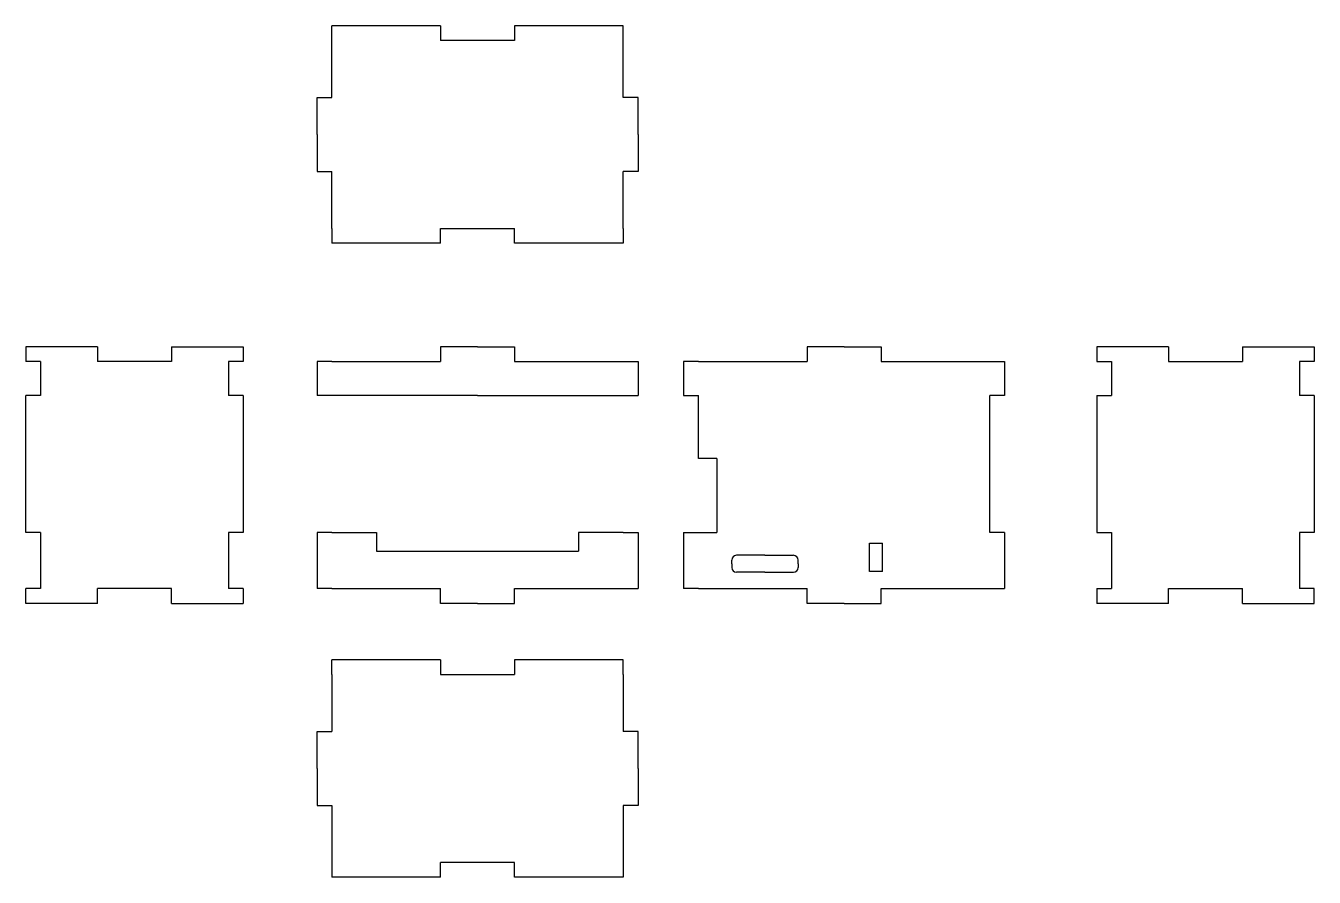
# Model space of a CAD drawing. Header units: millimetres. Extents: x 21 to 196, y 12 to 127.
import ezdxf

# ---------------------------------------------------------------- set-up
doc = ezdxf.new("R2010")
doc.units = ezdxf.units.MM

msp = doc.modelspace()

# ---------------------------------------------------------------- linework, layer by layer
for p, q in [((77.37, 126.86), (62.67, 126.86)), ((62.67, 124.86), (62.67, 126.86)), ((77.37, 126.86), (77.37, 124.86)), ((87.37, 126.86), (87.37, 124.86)), ((102.07, 126.86), (87.37, 126.86)), ((102.07, 124.86), (102.07, 126.86)), ((62.67, 117.16), (62.67, 124.86)), ((87.37, 124.86), (77.37, 124.86)), ((102.07, 117.16), (102.07, 124.86)), ((60.67, 112.16), (60.67, 117.16)), ((60.67, 117.16), (62.67, 117.16)), ((104.07, 117.16), (102.07, 117.16)), ((104.07, 112.16), (104.07, 117.16)), ((60.67, 112.16), (60.67, 107.16)), ((104.07, 112.16), (104.07, 107.16)), ((60.67, 107.16), (62.67, 107.16)), ((62.67, 99.46), (62.67, 107.16)), ((102.07, 99.46), (102.07, 107.16)), ((104.07, 107.16), (102.07, 107.16)), ((62.67, 99.46), (62.67, 97.46)), ((77.37, 99.46), (87.37, 99.46)), ((77.37, 97.46), (77.37, 99.46)), ((87.37, 97.46), (87.37, 99.46)), ((102.07, 99.46), (102.07, 97.46)), ((77.37, 97.46), (62.67, 97.46)), ((102.07, 97.46), (87.37, 97.46)), ((23.27, 83.46), (21.27, 83.46)), ((21.27, 83.46), (21.27, 81.46)), ((30.97, 83.46), (23.27, 83.46)), ((30.97, 83.46), (30.97, 81.46)), ((40.97, 83.46), (40.97, 81.46)), ((40.97, 83.46), (48.67, 83.46)), ((48.67, 83.46), (50.67, 83.46)), ((50.67, 83.46), (50.67, 81.46)), ((82.37, 83.46), (77.37, 83.46)), ((77.37, 83.46), (77.37, 81.46)), ((82.37, 83.46), (87.37, 83.46)), ((87.37, 83.46), (87.37, 81.46)), ((131.93, 83.46), (126.93, 83.46)), ((126.93, 83.46), (126.93, 81.46)), ((131.93, 83.46), (136.93, 83.46)), ((136.93, 83.46), (136.93, 81.46)), ((168.11, 83.46), (166.11, 83.46)), ((166.11, 83.46), (166.11, 81.46)), ((175.81, 83.46), (168.11, 83.46)), ((175.81, 83.46), (175.81, 81.46)), ((185.81, 83.46), (185.81, 81.46)), ((185.81, 83.46), (193.51, 83.46)), ((193.51, 83.46), (195.51, 83.46)), ((195.51, 83.46), (195.51, 81.46)), ((23.27, 81.46), (21.27, 81.46)), ((23.27, 81.46), (23.27, 76.86)), ((40.97, 81.46), (30.97, 81.46)), ((48.67, 81.46), (48.67, 76.86)), ((50.67, 81.46), (48.67, 81.46)), ((62.67, 81.46), (60.67, 81.46)), ((60.67, 81.46), (60.67, 76.86)), ((62.67, 81.46), (77.37, 81.46)), ((87.37, 81.46), (102.07, 81.46)), ((102.07, 81.46), (104.07, 81.46)), ((104.07, 81.46), (104.07, 76.86)), ((112.23, 81.46), (110.23, 81.46)), ((110.23, 81.46), (110.23, 76.86)), ((112.23, 81.46), (126.93, 81.46)), ((136.93, 81.46), (151.63, 81.46)), ((151.63, 81.46), (153.63, 81.46)), ((153.63, 81.46), (153.63, 76.86)), ((166.11, 81.46), (168.11, 81.46)), ((168.11, 81.46), (168.11, 76.86)), ((175.81, 81.46), (185.81, 81.46)), ((193.51, 81.46), (193.51, 76.86)), ((195.51, 81.46), (193.51, 81.46)), ((23.27, 76.86), (21.27, 76.86)), ((21.27, 58.36), (21.27, 76.86)), ((50.67, 76.86), (48.67, 76.86)), ((50.67, 76.86), (50.67, 69.61)), ((62.67, 76.86), (60.67, 76.86)), ((82.37, 76.86), (62.67, 76.86)), ((82.37, 76.86), (102.07, 76.86)), ((102.07, 76.86), (104.07, 76.86)), ((110.23, 76.86), (112.23, 76.86)), ((112.23, 68.36), (112.23, 76.86)), ((151.63, 58.36), (151.63, 76.86)), ((153.63, 76.86), (151.63, 76.86)), ((166.11, 76.86), (166.11, 69.61)), ((166.11, 76.86), (168.11, 76.86)), ((195.51, 76.86), (193.51, 76.86)), ((195.51, 76.86), (195.51, 69.61)), ((50.67, 69.61), (50.67, 58.36)), ((114.73, 68.36), (112.23, 68.36)), ((114.73, 68.36), (114.73, 58.36)), ((166.11, 69.61), (166.11, 58.36)), ((195.51, 69.61), (195.51, 58.36)), ((23.27, 58.36), (21.27, 58.36)), ((23.27, 58.36), (23.27, 50.76)), ((50.67, 58.36), (48.67, 58.36)), ((48.67, 58.36), (48.67, 50.76)), ((62.67, 58.36), (60.67, 58.36)), ((60.67, 58.36), (60.67, 50.76)), ((62.67, 58.36), (68.72, 58.36)), ((68.72, 58.36), (68.72, 55.81)), ((102.07, 58.36), (96.02, 58.36)), ((96.02, 58.36), (96.02, 55.81)), ((102.07, 58.36), (104.07, 58.36)), ((104.07, 58.36), (104.07, 50.76)), ((110.23, 58.36), (110.23, 50.76)), ((110.23, 58.36), (114.73, 58.36)), ((153.63, 58.36), (151.63, 58.36)), ((153.63, 58.36), (153.63, 50.76)), ((166.11, 58.36), (168.11, 58.36)), ((168.11, 58.36), (168.11, 50.76)), ((195.51, 58.36), (193.51, 58.36)), ((193.51, 58.36), (193.51, 50.76)), ((68.72, 55.81), (96.02, 55.81)), ((135.38, 53.06), (135.38, 56.91)), ((135.38, 56.91), (137.13, 56.91)), ((137.13, 53.06), (137.13, 56.91)), ((116.73, 54.11), (116.73, 54.61)), ((116.73, 54.11), (116.73, 53.61)), ((121.23, 55.26), (117.38, 55.26)), ((121.23, 55.26), (125.08, 55.26)), ((125.73, 54.11), (125.73, 54.61)), ((125.73, 54.11), (125.73, 53.61)), ((121.23, 52.96), (117.38, 52.96)), ((121.23, 52.96), (125.08, 52.96)), ((137.13, 53.06), (135.38, 53.06)), ((21.27, 48.76), (21.27, 50.76)), ((23.27, 50.76), (21.27, 50.76)), ((40.97, 50.76), (30.97, 50.76)), ((30.97, 48.76), (30.97, 50.76)), ((40.97, 48.76), (40.97, 50.76)), ((50.67, 50.76), (48.67, 50.76)), ((50.67, 50.76), (50.67, 48.76)), ((62.67, 50.76), (60.67, 50.76)), ((62.67, 50.76), (77.37, 50.76)), ((77.37, 48.76), (77.37, 50.76)), ((87.37, 48.76), (87.37, 50.76)), ((87.37, 50.76), (102.07, 50.76)), ((102.07, 50.76), (104.07, 50.76)), ((112.23, 50.76), (110.23, 50.76)), ((112.23, 50.76), (126.93, 50.76)), ((126.93, 48.76), (126.93, 50.76)), ((136.93, 48.76), (136.93, 50.76)), ((136.93, 50.76), (151.63, 50.76)), ((151.63, 50.76), (153.63, 50.76)), ((166.11, 50.76), (168.11, 50.76)), ((166.11, 50.76), (166.11, 48.76)), ((175.81, 50.76), (185.81, 50.76)), ((175.81, 48.76), (175.81, 50.76)), ((185.81, 48.76), (185.81, 50.76)), ((195.51, 50.76), (193.51, 50.76)), ((195.51, 48.76), (195.51, 50.76)), ((23.27, 48.76), (21.27, 48.76)), ((30.97, 48.76), (23.27, 48.76)), ((40.97, 48.76), (48.67, 48.76)), ((48.67, 48.76), (50.67, 48.76)), ((82.37, 48.76), (77.37, 48.76)), ((82.37, 48.76), (87.37, 48.76)), ((131.93, 48.76), (126.93, 48.76)), ((131.93, 48.76), (136.93, 48.76)), ((168.11, 48.76), (166.11, 48.76)), ((175.81, 48.76), (168.11, 48.76)), ((185.81, 48.76), (193.51, 48.76)), ((193.51, 48.76), (195.51, 48.76)), ((77.37, 41.13), (62.67, 41.13)), ((62.67, 39.13), (62.67, 41.13)), ((77.37, 41.13), (77.37, 39.13)), ((87.37, 41.13), (87.37, 39.13)), ((102.07, 41.13), (87.37, 41.13)), ((102.07, 39.13), (102.07, 41.13)), ((62.67, 39.13), (62.67, 31.43)), ((77.37, 39.13), (87.37, 39.13)), ((102.07, 39.13), (102.07, 39.13)), ((102.07, 39.13), (102.07, 31.43)), ((60.67, 26.43), (60.67, 31.43)), ((60.67, 31.43), (62.67, 31.43)), ((104.07, 31.43), (102.07, 31.43)), ((104.07, 26.43), (104.07, 31.43)), ((60.67, 26.43), (60.67, 21.43)), ((104.07, 26.43), (104.07, 21.43)), ((60.67, 21.43), (62.67, 21.43)), ((62.67, 21.43), (62.67, 13.73)), ((104.07, 21.43), (102.07, 21.43)), ((102.07, 21.43), (102.07, 13.73)), ((62.67, 13.73), (62.67, 11.73)), ((87.37, 13.73), (77.37, 13.73)), ((77.37, 11.73), (77.37, 13.73)), ((87.37, 11.73), (87.37, 13.73)), ((102.07, 13.73), (102.07, 11.73)), ((77.37, 11.73), (62.67, 11.73)), ((102.07, 11.73), (87.37, 11.73))]:
    msp.add_line(p, q)
for centre, start, end in [((117.38, 54.61), 90, 180), ((125.08, 54.61), 0, 90), ((117.38, 53.61), 180, 270), ((125.08, 53.61), 270, 0)]:
    msp.add_arc(centre, 0.65, start, end)

doc.saveas('drawing.dxf')
